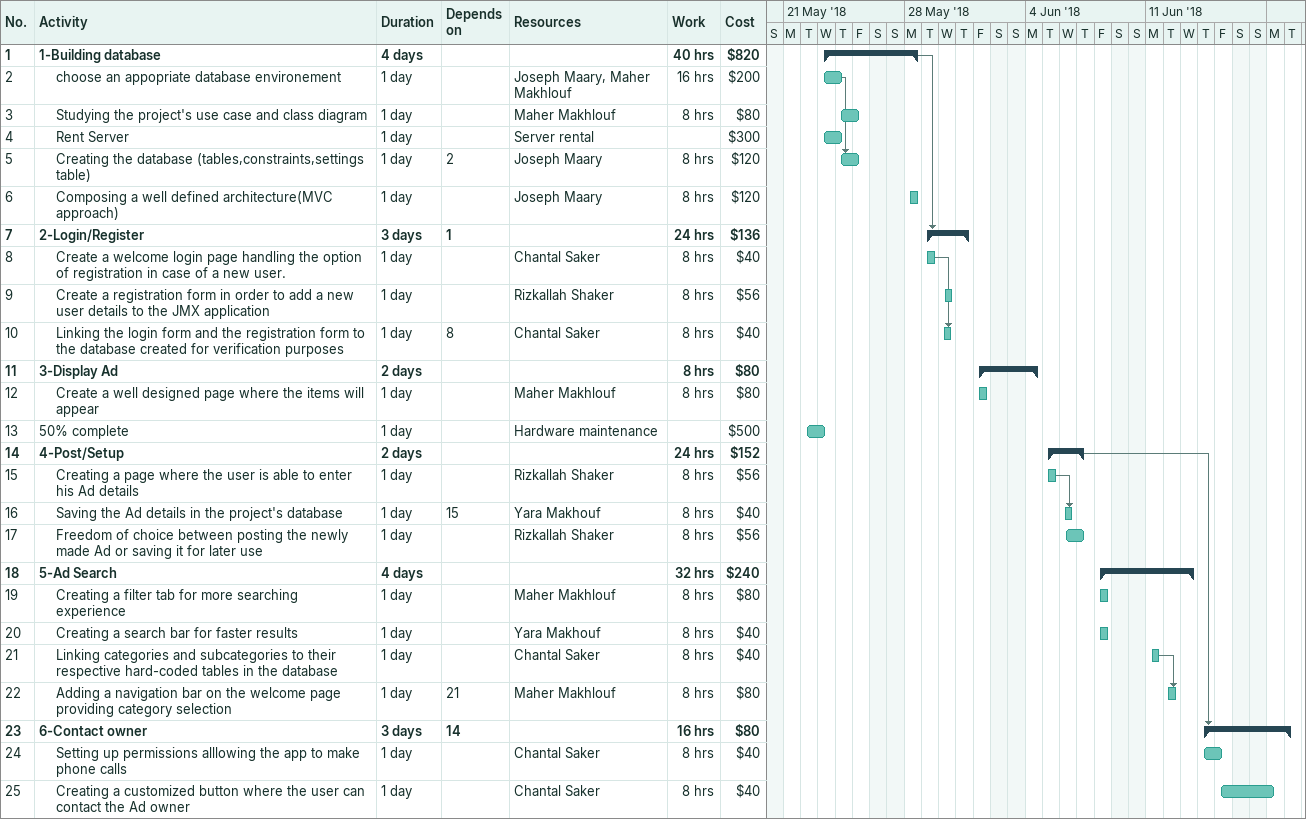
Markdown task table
| ID | Level | Task | Duration | Start | Finish | Predecessors | Resources | Work (h) | Cost ($) |
|---|---|---|---|---|---|---|---|---|---|
| 1 | 1 | **1-Building database** | 4d | 2018-05-23 | 2018-05-28 |  |  | 40 | 820 |
| 2 | 2 | choose an appopriate database environement | 1d | 2018-05-23 | 2018-05-24 |  | Joseph Maary, Maher Makhlouf | 16 | 200 |
| 3 | 2 | Studying the project's use case and class diagram | 1d | 2018-05-24 | 2018-05-25 |  | Maher Makhlouf | 8 | 80 |
| 4 | 2 | Rent Server | 1d | 2018-05-23 | 2018-05-24 |  | Server rental |  | 300 |
| 5 | 2 | Creating the database (tables,constraints,settings table) | 1d | 2018-05-24 | 2018-05-25 | 2 | Joseph Maary | 8 | 120 |
| 6 | 2 | Composing a well defined architecture(MVC approach) | 1d | 2018-05-28 | 2018-05-28 |  | Joseph Maary | 8 | 120 |
| 7 | 1 | **2-Login/Register** | 3d | 2018-05-29 | 2018-05-31 | 1 |  | 24 | 136 |
| 8 | 2 | Create a welcome login page handling the option of registration in case of a new user. | 1d | 2018-05-29 | 2018-05-29 |  | Chantal Saker | 8 | 40 |
| 9 | 2 | Create a registration form in order to add a new user details to the JMX application | 1d | 2018-05-30 | 2018-05-30 |  | Rizkallah Shaker | 8 | 56 |
| 10 | 2 | Linking the login form and the registration form to the database created for verification purposes | 1d | 2018-05-30 | 2018-05-30 | 8 | Chantal Saker | 8 | 40 |
| 11 | 1 | **3-Display Ad** | 2d | 2018-06-01 | 2018-06-04 |  |  | 8 | 80 |
| 12 | 2 | Create a well designed page where the items will appear | 1d | 2018-06-01 | 2018-06-01 |  | Maher Makhlouf | 8 | 80 |
| 13 | 1 | 50% complete | 1d | 2018-05-22 | 2018-05-23 |  | Hardware maintenance |  | 500 |
| 14 | 1 | **4-Post/Setup** | 2d | 2018-06-05 | 2018-06-07 |  |  | 24 | 152 |
| 15 | 2 | Creating a page where the user is able to enter his Ad details | 1d | 2018-06-05 | 2018-06-05 |  | Rizkallah Shaker | 8 | 56 |
| 16 | 2 | Saving the Ad details in the project's database | 1d | 2018-06-06 | 2018-06-06 | 15 | Yara Makhouf | 8 | 40 |
| 17 | 2 | Freedom of choice between posting the newly made Ad or saving it for later use | 1d | 2018-06-06 | 2018-06-07 |  | Rizkallah Shaker | 8 | 56 |
| 18 | 1 | **5-Ad Search** | 4d | 2018-06-08 | 2018-06-13 |  |  | 32 | 240 |
| 19 | 2 | Creating a filter tab for more searching experience | 1d | 2018-06-08 | 2018-06-08 |  | Maher Makhlouf | 8 | 80 |
| 20 | 2 | Creating a search bar for faster results | 1d | 2018-06-08 | 2018-06-08 |  | Yara Makhouf | 8 | 40 |
| 21 | 2 | Linking categories and subcategories to their respective hard-coded tables in the database | 1d | 2018-06-11 | 2018-06-11 |  | Chantal Saker | 8 | 40 |
| 22 | 2 | Adding a navigation bar on the welcome page providing category selection | 1d | 2018-06-12 | 2018-06-12 | 21 | Maher Makhlouf | 8 | 80 |
| 23 | 1 | **6-Contact owner** | 3d | 2018-06-14 | 2018-06-19 | 14 |  | 16 | 80 |
| 24 | 2 | Setting up permissions alllowing the app to make phone calls | 1d | 2018-06-14 | 2018-06-15 |  | Chantal Saker | 8 | 40 |
| 25 | 2 | Creating a customized button where the user can contact the Ad owner | 1d | 2018-06-15 | 2018-06-18 |  | Chantal Saker | 8 | 40 |
